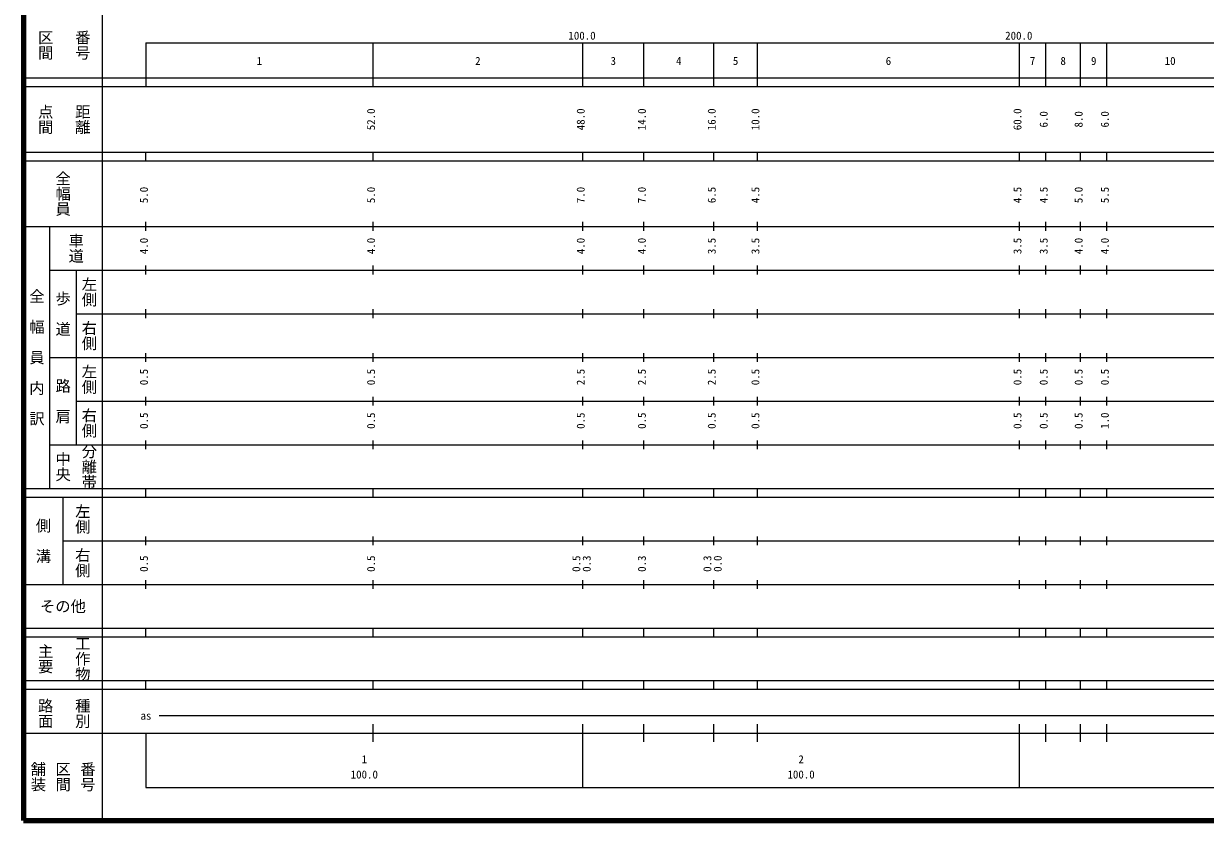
# Model space of a CAD drawing. Units: millimetres on the paper, enlarged 1000 times. Extents: x 40000 to 680000, y 20000 to 380000.
# Drawn here: x 40000 to 310562, y 20000 to 202409 of the extents above; entities that cross this region are included whole.
import ezdxf
from ezdxf.enums import TextEntityAlignment as Align

# ---------------------------------------------------------------- set-up
doc = ezdxf.new("R2010")
doc.units = ezdxf.units.MM
doc.header["$LTSCALE"] = 1000
doc.layers.add('M-TTL', color=2, linetype='Continuous', lineweight=140)
doc.layers.add('M-TTL-BAND', color=7, linetype='Continuous', lineweight=25)
doc.styles.add('@ＭＳ ゴシック', font='')
doc.styles.add('ＭＳ ゴシック', font='')
doc.styles.get('@ＭＳ ゴシック').set_extended_font_data('@MS Gothic')
doc.styles.get('ＭＳ ゴシック').set_extended_font_data('MS Gothic')

msp = doc.modelspace()

# ---------------------------------------------------------------- linework, layer by layer
at = {"layer": 'M-TTL'}
for p, q in [((40000, 380000), (40000, 20000)), ((40000, 20000), (680000, 20000))]:
    msp.add_line(p, q, dxfattribs=at)
at = {"layer": 'M-TTL-BAND'}
for p, q in [((58000, 370000), (58000, 20000)), ((68000, 198000), (579000, 198000)), ((68000, 198000), (68000, 188000)), ((120000, 188000), (120000, 198000)), ((168000, 188000), (168000, 198000)), ((182000, 188000), (182000, 198000)), ((198000, 188000), (198000, 198000)), ((208000, 188000), (208000, 198000)), ((268000, 188000), (268000, 198000)), ((274000, 188000), (274000, 198000)), ((282000, 188000), (282000, 198000)), ((288000, 188000), (288000, 198000)), ((40000, 190000), (579000, 190000)), ((40000, 188000), (579000, 188000)), ((40000, 173000), (579000, 173000)), ((40000, 171000), (579000, 171000)), ((68000, 171000), (68000, 173000)), ((120000, 171000), (120000, 173000)), ((168000, 171000), (168000, 173000)), ((182000, 171000), (182000, 173000)), ((198000, 171000), (198000, 173000)), ((208000, 171000), (208000, 173000)), ((268000, 171000), (268000, 173000)), ((274000, 171000), (274000, 173000)), ((282000, 171000), (282000, 173000)), ((288000, 171000), (288000, 173000)), ((68000, 155000), (68000, 157000)), ((120000, 155000), (120000, 157000)), ((168000, 155000), (168000, 157000)), ((182000, 155000), (182000, 157000)), ((198000, 155000), (198000, 157000)), ((208000, 155000), (208000, 157000)), ((268000, 155000), (268000, 157000)), ((274000, 155000), (274000, 157000)), ((282000, 155000), (282000, 157000)), ((288000, 155000), (288000, 157000)), ((40000, 156000), (579000, 156000)), ((46000, 96000), (46000, 156000)), ((68000, 145000), (68000, 147000)), ((120000, 145000), (120000, 147000)), ((168000, 145000), (168000, 147000)), ((182000, 145000), (182000, 147000)), ((198000, 145000), (198000, 147000)), ((208000, 145000), (208000, 147000)), ((268000, 145000), (268000, 147000)), ((274000, 145000), (274000, 147000)), ((282000, 145000), (282000, 147000)), ((288000, 145000), (288000, 147000)), ((46000, 146000), (579000, 146000)), ((52000, 146000), (52000, 106000)), ((52000, 136000), (579000, 136000)), ((68000, 135000), (68000, 137000)), ((120000, 135000), (120000, 137000)), ((168000, 135000), (168000, 137000)), ((182000, 135000), (182000, 137000)), ((198000, 135000), (198000, 137000)), ((208000, 135000), (208000, 137000)), ((268000, 135000), (268000, 137000)), ((274000, 135000), (274000, 137000)), ((282000, 135000), (282000, 137000)), ((288000, 135000), (288000, 137000)), ((46000, 126000), (579000, 126000)), ((68000, 125000), (68000, 127000)), ((120000, 125000), (120000, 127000)), ((168000, 125000), (168000, 127000)), ((182000, 125000), (182000, 127000)), ((198000, 125000), (198000, 127000)), ((208000, 125000), (208000, 127000)), ((268000, 125000), (268000, 127000)), ((274000, 125000), (274000, 127000)), ((282000, 125000), (282000, 127000)), ((288000, 125000), (288000, 127000)), ((68000, 115000), (68000, 117000)), ((120000, 115000), (120000, 117000)), ((168000, 115000), (168000, 117000)), ((182000, 115000), (182000, 117000)), ((198000, 115000), (198000, 117000)), ((208000, 115000), (208000, 117000)), ((268000, 115000), (268000, 117000)), ((274000, 115000), (274000, 117000)), ((282000, 115000), (282000, 117000)), ((288000, 115000), (288000, 117000)), ((52000, 116000), (579000, 116000)), ((46000, 106000), (579000, 106000)), ((68000, 105000), (68000, 107000)), ((120000, 105000), (120000, 107000)), ((168000, 105000), (168000, 107000)), ((182000, 105000), (182000, 107000)), ((198000, 105000), (198000, 107000)), ((208000, 105000), (208000, 107000)), ((268000, 105000), (268000, 107000)), ((274000, 105000), (274000, 107000)), ((282000, 105000), (282000, 107000)), ((288000, 105000), (288000, 107000)), ((40000, 96000), (579000, 96000)), ((68000, 94000), (68000, 96000)), ((120000, 94000), (120000, 96000)), ((168000, 94000), (168000, 96000)), ((182000, 94000), (182000, 96000)), ((198000, 94000), (198000, 96000)), ((208000, 94000), (208000, 96000)), ((268000, 94000), (268000, 96000)), ((274000, 94000), (274000, 96000)), ((282000, 94000), (282000, 96000)), ((288000, 94000), (288000, 96000)), ((40000, 94000), (579000, 94000)), ((49000, 94000), (49000, 74000)), ((49000, 84000), (579000, 84000)), ((68000, 83000), (68000, 85000)), ((120000, 83000), (120000, 85000)), ((168000, 83000), (168000, 85000)), ((182000, 83000), (182000, 85000)), ((198000, 83000), (198000, 85000)), ((208000, 83000), (208000, 85000)), ((268000, 83000), (268000, 85000)), ((274000, 83000), (274000, 85000)), ((282000, 83000), (282000, 85000)), ((288000, 83000), (288000, 85000)), ((40000, 74000), (579000, 74000)), ((68000, 73000), (68000, 75000)), ((120000, 73000), (120000, 75000)), ((168000, 73000), (168000, 75000)), ((182000, 73000), (182000, 75000)), ((198000, 73000), (198000, 75000)), ((208000, 73000), (208000, 75000)), ((268000, 73000), (268000, 75000)), ((274000, 73000), (274000, 75000)), ((282000, 73000), (282000, 75000)), ((288000, 73000), (288000, 75000)), ((40000, 64000), (579000, 64000)), ((68000, 62000), (68000, 64000)), ((120000, 62000), (120000, 64000)), ((168000, 62000), (168000, 64000)), ((182000, 62000), (182000, 64000)), ((198000, 62000), (198000, 64000)), ((208000, 62000), (208000, 64000)), ((268000, 62000), (268000, 64000)), ((274000, 62000), (274000, 64000)), ((282000, 62000), (282000, 64000)), ((288000, 62000), (288000, 64000)), ((40000, 62000), (579000, 62000)), ((40000, 52000), (579000, 52000)), ((68000, 50000), (68000, 52000)), ((120000, 50000), (120000, 52000)), ((168000, 50000), (168000, 52000)), ((182000, 50000), (182000, 52000)), ((198000, 50000), (198000, 52000)), ((208000, 50000), (208000, 52000)), ((268000, 50000), (268000, 52000)), ((274000, 50000), (274000, 52000)), ((282000, 50000), (282000, 52000)), ((288000, 50000), (288000, 52000)), ((40000, 50000), (579000, 50000)), ((71000, 44000), (565000, 44000)), ((120000, 38000), (120000, 42000)), ((168000, 27500), (168000, 42000)), ((182000, 38000), (182000, 42000)), ((198000, 38000), (198000, 42000)), ((208000, 38000), (208000, 42000)), ((268000, 27500), (268000, 42000)), ((274000, 38000), (274000, 42000)), ((282000, 38000), (282000, 42000)), ((288000, 38000), (288000, 42000)), ((40000, 40000), (579000, 40000)), ((68000, 40000), (68000, 27500)), ((68000, 27500), (579000, 27500))]:
    msp.add_line(p, q, dxfattribs=at)

# ---------------------------------------------------------------- texts
at = {"layer": 'M-TTL-BAND', "style": '@ＭＳ ゴシック'}
for s, p in [('区間', (45000, 197500)), ('番号', (53500, 197500)), ('点間', (45000, 180500)), ('距離', (53500, 180500)), ('全幅員', (49000, 163500)), ('車道', (52000, 151000)), ('左側', (55000, 141000)), ('全\u3000幅\u3000員\u3000内\u3000訳', (43000, 126000)), ('歩\u3000道', (49000, 136000)), ('右側', (55000, 131000)), ('左側', (55000, 121000)), ('路\u3000肩', (49000, 116000)), ('右側', (55000, 111000)), ('分離帯', (55000, 101000)), ('中央', (49000, 101000)), ('左側', (53500, 89000)), ('側\u3000溝', (44500, 84000)), ('右側', (53500, 79000)), ('主要', (45000, 57000)), ('工作物', (53500, 57000)), ('路面', (45000, 44500)), ('種別', (53500, 44500)), ('舗装', (43333, 30000)), ('区間', (49000, 30000)), ('番号', (54667, 30000))]:
    msp.add_text(s, height=2566, rotation=270, dxfattribs=at).set_placement(p, align=Align.MIDDLE_CENTER)
at = {"layer": 'M-TTL-BAND', "style": 'ＭＳ ゴシック'}
for s, p in [('100.0', (167844, 198195)), ('200.0', (267844, 198195)), ('1', (94000, 192405)), ('2', (144000, 192405)), ('3', (175000, 192405)), ('4', (190000, 192405)), ('5', (203000, 192405)), ('6', (238000, 192405)), ('7', (271000, 192405)), ('8', (278000, 192405)), ('9', (285000, 192405)), ('10', (302500, 192405)), ('as', (68000, 42500)), ('1', (118000, 32523)), ('2', (218000, 32523)), ('100.0', (118000, 29033)), ('100.0', (218000, 29033))]:
    msp.add_text(s, height=1833, dxfattribs=at).set_placement(p, align=Align.BOTTOM_CENTER)
for s, p in [('52.0', (121000, 180500)), ('48.0', (169000, 180500)), ('14.0', (183000, 180500)), ('16.0', (199000, 180500)), ('10.0', (209000, 180500)), ('60.0', (269000, 180500)), ('6.0', (275000, 180500)), ('8.0', (283000, 180500)), ('6.0', (289000, 180500)), ('5.0', (69000, 163174)), ('5.0', (121000, 163174)), ('7.0', (169000, 163174)), ('7.0', (183000, 163174)), ('6.5', (199000, 163174)), ('4.5', (209000, 163174)), ('4.5', (269000, 163174)), ('4.5', (275000, 163174)), ('5.0', (283000, 163174)), ('5.5', (289000, 163174)), ('4.0', (69000, 151500)), ('4.0', (121000, 151500)), ('4.0', (169000, 151500)), ('4.0', (183000, 151500)), ('3.5', (199000, 151500)), ('3.5', (209000, 151500)), ('3.5', (269000, 151500)), ('3.5', (275000, 151500)), ('4.0', (283000, 151500)), ('4.0', (289000, 151500)), ('0.5', (69000, 121500)), ('0.5', (121000, 121500)), ('2.5', (169000, 121500)), ('2.5', (183000, 121500)), ('2.5', (199000, 121500)), ('0.5', (209000, 121500)), ('0.5', (269000, 121500)), ('0.5', (275000, 121500)), ('0.5', (283000, 121500)), ('0.5', (289000, 121500)), ('0.5', (69000, 111500)), ('0.5', (121000, 111500)), ('0.5', (169000, 111500)), ('0.5', (183000, 111500)), ('0.5', (199000, 111500)), ('0.5', (209000, 111500)), ('0.5', (269000, 111500)), ('0.5', (275000, 111500)), ('0.5', (283000, 111500)), ('1.0', (289000, 111500)), ('0.5', (69000, 78764)), ('0.5', (121000, 78764)), ('0.5', (168000, 78764)), ('0.3', (170370, 78764)), ('0.3', (183000, 78764)), ('0.3', (198000, 78764)), ('0.0', (200370, 78764))]:
    msp.add_text(s, height=1833, rotation=90, dxfattribs=at).set_placement(p, align=Align.BOTTOM_CENTER)
msp.add_text('その他', height=2566, dxfattribs=at).set_placement((49000, 69000), align=Align.MIDDLE_CENTER)

doc.saveas('drawing.dxf')
